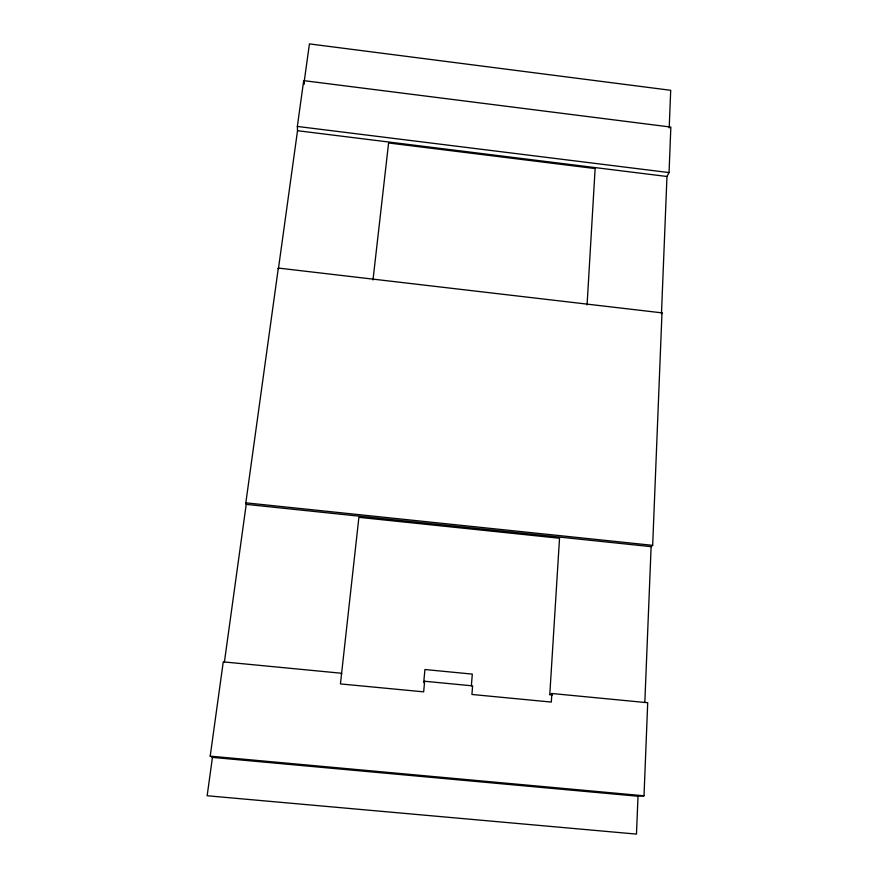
<?xml version="1.0" encoding="UTF-8"?>
<svg xmlns="http://www.w3.org/2000/svg" width="878" height="878" viewBox="0 0 878 878"><rect width="100%" height="100%" fill="white"/><g stroke="black" fill="none" stroke-linecap="round" stroke-linejoin="round"><path stroke-width="1.32" d="M341.465 674.633L341.608 673.261L223.264 661.869L210.204 756.145L212.443 757.396L638.021 796.258L644.013 795.786L647.712 702.729L551.856 693.499L549.782 694.674L559.527 538.258L358.893 517.329L340.434 683.929L423.657 691.842L424.634 681.251L472.616 685.872L471.925 694.465L551.318 702.071L551.856 693.499M661.979 312.864L661.474 313.633L666.973 176.489L669.047 172.582L670.847 127.08L303.689 80.633L297.346 126.443L297.521 130.712L278.392 268.931L278.326 268.075L661.979 312.864L652.672 545.348L651.125 546.654L246.213 504.367L245.829 502.831L278.326 268.075M638.021 796.258L636.462 834.1L207.153 795.753L212.443 757.396M644.825 702.444L651.125 546.654M669.201 127.925L670.704 90.302L309.429 43.9L303.81 84.475L303.689 80.633M587.152 303.59L595.13 168.565L388.592 142.982L372.996 279.972L373.062 279.138M471.365 685.817L472.309 674.106L424.919 669.519L423.723 682.546L424.634 681.251M224.417 662.001L246.213 504.367M587.075 304.951L587.47 304.172M210.204 756.145L644.013 795.786M549.782 694.674L552.492 694.937M245.829 502.831L652.672 545.348M297.346 126.443L669.047 172.582M297.521 130.712L666.973 176.489"/></g></svg>
